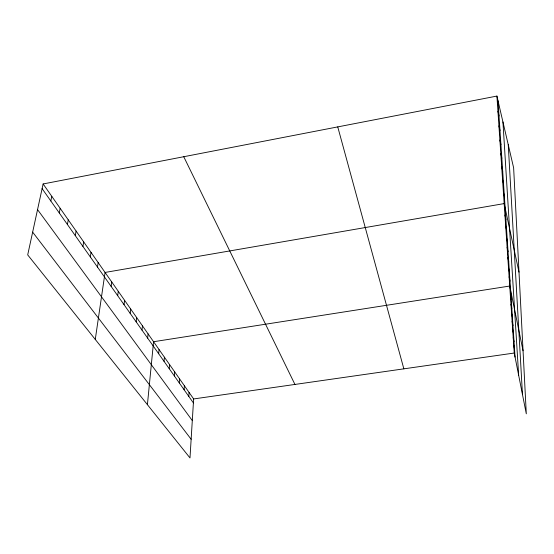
<?xml version="1.0" encoding="UTF-8"?>
<svg xmlns="http://www.w3.org/2000/svg" width="554" height="554" viewBox="0 0 554 554"><rect width="100%" height="100%" fill="white"/><g stroke="black" fill="none" stroke-linecap="round" stroke-linejoin="round"><path stroke-width="0.83" d="M43.122 183.956L193.637 398.949L189.987 457.929L27.7 254.902L43.122 183.956L496.917 96.071L513.634 167.855L526.3 413.824L514.25 353.03L496.917 96.071M188.81 396.422L189.073 392.433M184.115 389.767L184.392 385.75M179.288 382.939L179.593 378.894M174.344 375.931L174.662 371.852M169.261 368.729L169.6 364.622M164.039 361.333L164.4 357.198M158.673 353.736L159.06 349.567M147.412 404.669L153.569 341.721L509.735 286.037L523.052 350.793M147.655 338.127L148.091 333.896M141.997 330.115L142.461 325.849M136.18 321.874L136.665 317.581M130.19 313.398L130.709 309.07M124.034 304.665L124.581 300.316M117.69 295.684L118.272 291.3M111.153 286.425L111.77 282.014M95.274 339.436L105.066 272.443L504.168 203.588L519.008 272.166M97.476 267.056L98.162 262.582M90.316 256.911L91.043 252.402M82.92 246.44L83.689 241.904M75.289 235.63L76.106 231.066M67.408 224.467L68.267 219.869M59.257 212.923L60.164 208.304M50.83 200.984L51.785 196.338M193.637 398.949L514.25 353.03M32.651 232.133L191.144 439.253M37.54 209.62L192.3 420.555M42.104 188.63L193.388 402.903M183.755 156.72L294.943 384.441M337.753 126.894L403.852 368.839M497.942 111.264L499.022 115.945M498.932 125.903L499.992 130.571M499.881 140.017L500.934 144.663M500.802 153.631L501.834 158.257M501.689 166.768L502.707 171.373M502.54 179.461L503.551 184.039M503.371 191.726L504.362 196.282M504.943 215.07L505.913 219.571M505.698 226.177L506.647 230.651M506.418 236.939L507.367 241.385M507.125 247.368L508.053 251.786M507.81 257.471L508.724 261.869M508.468 267.284L509.375 271.647M509.112 276.799L510.005 281.134M510.359 295.275L511.231 299.555M510.961 304.25L511.827 308.495M511.55 312.962L512.402 317.179M512.125 321.431L512.969 325.62M512.679 329.658L513.51 333.82M513.219 337.663L514.043 341.79M513.745 345.454L514.555 349.546M498.011 100.766L515.061 357.095M502.942 121.928L518.655 375.252M508.247 144.719L522.477 394.531"/></g></svg>
